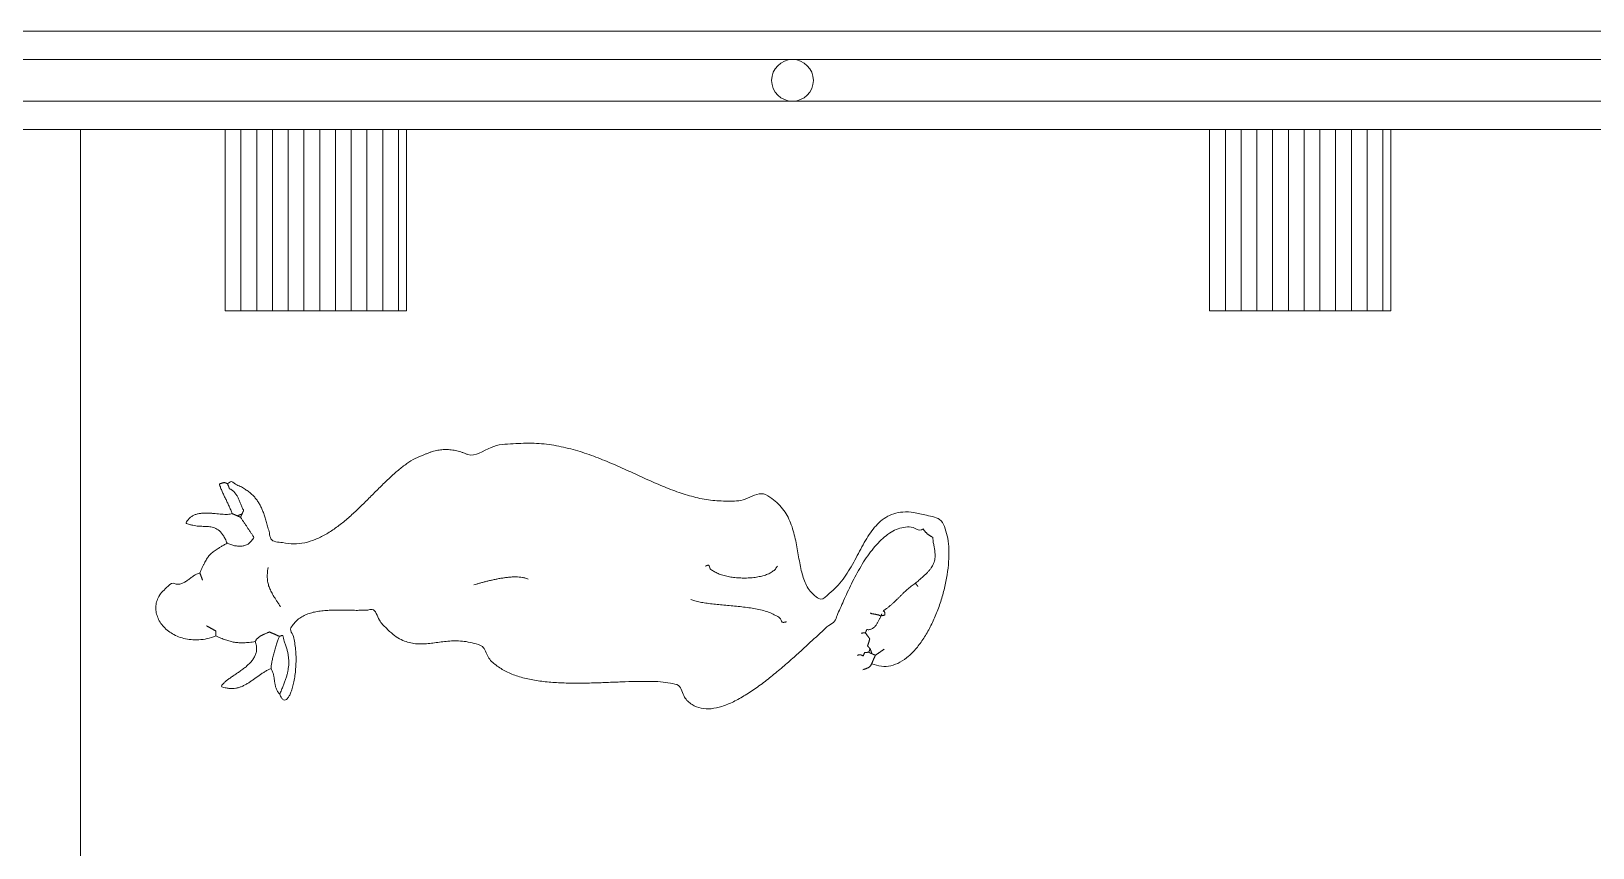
# Model space of a CAD drawing. Header units: metres. Extents: x 5 to 242, y -3 to 162.
# Drawn here: x 154.067 to 158.033, y 115.49 to 117.564 of the extents above; entities that cross this region are included whole.
import ezdxf

# ---------------------------------------------------------------- set-up
doc = ezdxf.new("R2010")
doc.units = ezdxf.units.M
doc.layers.add('1053_ARQ_BASE_MATADOURO_2_dwg', color=7, linetype='Continuous', lineweight=5, true_color=0x767676)
doc.layers.add('1053_ARQ_BASE_MATADOURO_dwg', color=7, linetype='Continuous', lineweight=5, true_color=0x767676)
doc.layers.add('A-PISO', color=7, linetype='Continuous', lineweight=5)

# ---------------------------------------------------------------- blocks, each defined once
blk = doc.blocks.new('1053_ARQ_BASE_MATADOURO_dwg-3625622-TÉRREO 1_20')
at = {"color": 253, "lineweight": 5, "true_color": 0xaaaaaa}
blk.add_line((127.7931, 117.3142), (127.7931, 109.8142), dxfattribs=at)
blk = doc.blocks.new('1053_ARQ_BASE_MATADOURO_2_dwg-3637054-TÉRREO 1_20')
at = {"layer": 'A-PISO', "color": 253, "true_color": 0xaaaaaa}
for p, q in [((127.1431, 84.3062), (134.7681, 84.3062)), ((127.1431, 84.2002), (134.7681, 84.2002)), ((127.7931, 84.1282), (127.7931, 76.6282)), ((128.2008, 84.1282), (128.2008, 83.6682)), ((128.2408, 84.1282), (128.2408, 83.6682)), ((128.2808, 84.1282), (128.2808, 83.6682)), ((128.3208, 84.1282), (128.3208, 83.6682)), ((128.3608, 84.1282), (128.3608, 83.6682)), ((128.4008, 84.1282), (128.4008, 83.6682)), ((128.4408, 84.1282), (128.4408, 83.6682)), ((128.4808, 84.1282), (128.4808, 83.6682)), ((128.5208, 84.1282), (128.5208, 83.6682)), ((128.5608, 84.1282), (128.5608, 83.6682)), ((128.6008, 84.1282), (128.6008, 83.6682)), ((130.7008, 84.1282), (130.7008, 83.6682)), ((130.7408, 84.1282), (130.7408, 83.6682)), ((130.7808, 84.1282), (130.7808, 83.6682)), ((130.8208, 84.1282), (130.8208, 83.6682)), ((130.8608, 84.1282), (130.8608, 83.6682)), ((130.9008, 84.1282), (130.9008, 83.6682)), ((130.9408, 84.1282), (130.9408, 83.6682)), ((130.9808, 84.1282), (130.9808, 83.6682)), ((131.0208, 84.1282), (131.0208, 83.6682)), ((131.0608, 84.1282), (131.0608, 83.6682)), ((131.1008, 84.1282), (131.1008, 83.6682))]:
    blk.add_line(p, q, dxfattribs=at)
at = {"layer": 'A-PISO', "color": 253, "true_color": 0xaaaaaa, "flags": 128}
blk.add_lwpolyline([(127.3491, 84.1282), (134.6431, 84.1282), (134.6431, 76.3782), (134.8931, 76.3782), (134.8931, 84.3782), (127.1431, 84.3782)], dxfattribs=at)
for points in [[(128.6208, 84.1282), (128.6208, 83.6682), (128.1608, 83.6682), (128.1608, 84.1282)], [(131.1208, 84.1282), (131.1208, 83.6682), (130.6608, 83.6682), (130.6608, 84.1282)]]:
    blk.add_lwpolyline(points, close=True, dxfattribs=at)
at = {"layer": 'A-PISO', "color": 253, "true_color": 0xaaaaaa}
blk.add_circle((129.6014, 84.2532), 0.053, dxfattribs=at)
for points, knots in [([(129.8025, 82.7716), (129.8106, 82.7688), (129.8264, 82.7632), (129.8518, 82.7652), (129.8753, 82.7745), (129.8971, 82.7902), (129.9171, 82.8111), (129.9355, 82.8363), (129.9519, 82.865), (129.9662, 82.8963), (129.9782, 82.9294), (129.9878, 82.9633), (129.9945, 82.9971), (129.9984, 83.0299), (129.9991, 83.0608), (129.9966, 83.0893), (129.99, 83.1134), (129.9783, 83.1424), (129.9426, 83.1471), (129.9115, 83.1567), (129.8829, 83.1578), (129.8587, 83.1535), (129.8381, 83.144), (129.8207, 83.1304), (129.8058, 83.1137), (129.7926, 83.0945), (129.7805, 83.0736), (129.7689, 83.0515), (129.757, 83.0291), (129.7443, 83.0069), (129.7302, 82.9859), (129.7139, 82.9655), (129.695, 82.9509), (129.6752, 82.9297), (129.6574, 82.9447), (129.6456, 82.9557), (129.6365, 82.9703), (129.6297, 82.9864), (129.6246, 83.0042), (129.6205, 83.0231), (129.617, 83.043), (129.6136, 83.0634), (129.6098, 83.084), (129.605, 83.1044), (129.5988, 83.1244), (129.5906, 83.1436), (129.5799, 83.1614), (129.5661, 83.178), (129.5486, 83.1914), (129.5209, 83.2114), (129.4827, 83.1844), (129.4374, 83.1843), (129.3932, 83.1857), (129.35, 83.1947), (129.3075, 83.208), (129.2652, 83.2248), (129.2228, 83.2438), (129.1799, 83.2636), (129.136, 83.2832), (129.0909, 83.3011), (129.0442, 83.3163), (128.9954, 83.3272), (128.9444, 83.3331), (128.8906, 83.3301), (128.8341, 83.328), (128.7935, 83.2942), (128.7699, 83.3059), (128.7628, 83.3084), (128.7558, 83.3106), (128.7488, 83.3125), (128.7419, 83.3139), (128.735, 83.3149), (128.7281, 83.3155), (128.7213, 83.3157), (128.7144, 83.3155), (128.7075, 83.3148), (128.7005, 83.3137), (128.6935, 83.3122), (128.6865, 83.3103), (128.6793, 83.3079), (128.6721, 83.3051), (128.6673, 83.3029), (128.6649, 83.3017)], [0, 0, 0, 0, 0.025699, 0.049728, 0.07429, 0.10075, 0.129617, 0.160848, 0.194061, 0.228689, 0.264061, 0.299459, 0.334136, 0.367371, 0.398482, 0.426901, 0.452272, 0.474673, 0.514601, 0.547499, 0.57497, 0.598786, 0.62075, 0.642358, 0.664566, 0.687782, 0.71202, 0.737049, 0.762543, 0.788164, 0.813673, 0.839001, 0.86438, 0.890422, 0.90764, 0.924078, 0.940734, 0.958191, 0.97666, 0.996106, 1.016342, 1.037112, 1.05814, 1.079183, 1.100079, 1.120793, 1.141489, 1.162566, 1.184704, 1.208798, 1.256755, 1.301685, 1.345355, 1.389026, 1.433445, 1.478912, 1.525429, 1.572822, 1.62087, 1.669398, 1.71839, 1.768076, 1.819015, 1.87216, 1.928838, 1.990677, 1.998433, 2.005974, 2.013321, 2.020506, 2.027557, 2.034511, 2.041399, 2.048262, 2.055135, 2.062058, 2.069072, 2.076212, 2.083517, 2.091025, 2.098768, 2.106779, 2.106779, 2.106779, 2.106779]), ([(128.1665, 83.2289), (128.1666, 83.229), (128.167, 83.2292), (128.1674, 83.2294), (128.1679, 83.2297), (128.1683, 83.23), (128.1688, 83.2303), (128.1693, 83.2305), (128.1697, 83.2308), (128.1702, 83.2311), (128.1706, 83.2314), (128.1711, 83.2317), (128.1715, 83.2319), (128.1719, 83.2322), (128.1724, 83.2325), (128.1728, 83.2328), (128.1732, 83.2331), (128.1774, 83.2363), (128.187, 83.226), (128.1987, 83.2226), (128.2094, 83.216), (128.2187, 83.2099), (128.2269, 83.2032), (128.234, 83.1962), (128.2402, 83.1887), (128.2457, 83.1807), (128.2505, 83.172), (128.2548, 83.1627), (128.2586, 83.1526), (128.2623, 83.1417), (128.2658, 83.1299), (128.2692, 83.117), (128.2735, 83.1038), (128.2753, 83.0811), (128.3073, 83.0797), (128.3342, 83.0746), (128.363, 83.0782), (128.3898, 83.0865), (128.4158, 83.0993), (128.4408, 83.1156), (128.4651, 83.1346), (128.4887, 83.1555), (128.5117, 83.1777), (128.5343, 83.2003), (128.5565, 83.2226), (128.5783, 83.2437), (128.5998, 83.2631), (128.6213, 83.2797), (128.6425, 83.2934), (128.6577, 83.299), (128.6649, 83.3017)], [0, 0, 0, 0, 0.0005419, 0.0010784, 0.0016149, 0.0021506, 0.0026855, 0.0032182, 0.0037493, 0.0042783, 0.0048098, 0.0053343, 0.0058567, 0.0063755, 0.0068923, 0.0074041, 0.0079133, 0.0084178, 0.0230655, 0.0363495, 0.048468, 0.0596256, 0.0700483, 0.0799668, 0.089622, 0.0992476, 0.1090601, 0.119255, 0.1300013, 0.1414479, 0.1537237, 0.1669436, 0.1812182, 0.196651, 0.2278357, 0.2565641, 0.284317, 0.3122136, 0.3409369, 0.3707541, 0.4016318, 0.4333204, 0.4654458, 0.4975436, 0.5291184, 0.5596715, 0.588736, 0.615937, 0.6410652, 0.6642098, 0.6642098, 0.6642098, 0.6642098]), ([(128.1784, 83.1529), (128.1778, 83.1545), (128.1766, 83.1577), (128.1747, 83.1625), (128.1727, 83.1672), (128.1706, 83.172), (128.1684, 83.1766), (128.1661, 83.1813), (128.1639, 83.1859), (128.1616, 83.1906), (128.1593, 83.1952), (128.1571, 83.1998), (128.155, 83.2044), (128.1529, 83.2091), (128.151, 83.2137), (128.1489, 83.2185), (128.1481, 83.2227), (128.1444, 83.2279), (128.1482, 83.2285), (128.1499, 83.2293), (128.1516, 83.2299), (128.1531, 83.2305), (128.1545, 83.2309), (128.1557, 83.2312), (128.1567, 83.2314), (128.1577, 83.2315), (128.1587, 83.2315), (128.1596, 83.2314), (128.1606, 83.2312), (128.1616, 83.2309), (128.1626, 83.2305), (128.1638, 83.2301), (128.1651, 83.2295), (128.166, 83.2291), (128.1665, 83.2289)], [0, 0, 0, 0, 0.005136, 0.0102834, 0.0154428, 0.0206125, 0.0257886, 0.0309663, 0.0361392, 0.041304, 0.0464532, 0.0515831, 0.0566861, 0.0617602, 0.0667993, 0.0718035, 0.0767732, 0.0817103, 0.0840379, 0.0860816, 0.0878758, 0.0894444, 0.0908231, 0.0920396, 0.0931296, 0.0941237, 0.0950701, 0.0960007, 0.0969582, 0.097978, 0.0990969, 0.1003419, 0.101745, 0.1033305, 0.1033305, 0.1033305, 0.1033305]), ([(128.2035, 83.1519), (128.2036, 83.1521), (128.2037, 83.1525), (128.2039, 83.153), (128.2042, 83.1535), (128.2044, 83.154), (128.2046, 83.1545), (128.2048, 83.155), (128.2051, 83.1555), (128.2053, 83.1561), (128.2055, 83.1566), (128.2058, 83.1571), (128.206, 83.1576), (128.2062, 83.1581), (128.2064, 83.1586), (128.2067, 83.1591), (128.2069, 83.1597), (128.2078, 83.1613), (128.2049, 83.1642), (128.2039, 83.1682), (128.2022, 83.1723), (128.2006, 83.1765), (128.199, 83.1806), (128.1974, 83.1847), (128.1957, 83.1887), (128.1938, 83.1926), (128.1919, 83.1964), (128.1897, 83.2), (128.1873, 83.2035), (128.1847, 83.2067), (128.1819, 83.2097), (128.1786, 83.2122), (128.1754, 83.215), (128.1715, 83.2153), (128.171, 83.2174), (128.1707, 83.2182), (128.1705, 83.2189), (128.1702, 83.2197), (128.1699, 83.2205), (128.1696, 83.2213), (128.1693, 83.222), (128.169, 83.2228), (128.1687, 83.2236), (128.1684, 83.2243), (128.1681, 83.2251), (128.1678, 83.2258), (128.1675, 83.2266), (128.1672, 83.2274), (128.1668, 83.2281), (128.1666, 83.2286), (128.1665, 83.2289)], [0, 0, 0, 0, 0.00056306, 0.00112613, 0.00168919, 0.00225225, 0.00281531, 0.00337838, 0.00394144, 0.00450056, 0.00506363, 0.00562669, 0.00618975, 0.00675281, 0.00731588, 0.00787894, 0.008442, 0.00900113, 0.01332321, 0.0176986, 0.02210975, 0.0265367, 0.03096363, 0.03537533, 0.03975273, 0.04408537, 0.0483627, 0.05258208, 0.05674979, 0.06088034, 0.0649954, 0.06913603, 0.07334712, 0.0776958, 0.07853314, 0.07936641, 0.08019582, 0.08102121, 0.08184469, 0.08266427, 0.08348289, 0.0842996, 0.0851163, 0.08593492, 0.0867545, 0.08757798, 0.08840337, 0.08923278, 0.09006605, 0.09090339, 0.09090339, 0.09090339, 0.09090339]), ([(128.1654, 83.0776), (128.1639, 83.0813), (128.1612, 83.0881), (128.1562, 83.097), (128.151, 83.1041), (128.1456, 83.1096), (128.1399, 83.1137), (128.1339, 83.1165), (128.1278, 83.1184), (128.1214, 83.1194), (128.1148, 83.12), (128.108, 83.1203), (128.1009, 83.1205), (128.0935, 83.1209), (128.0859, 83.1217), (128.0777, 83.1229), (128.0706, 83.1255), (128.0579, 83.1271), (128.0662, 83.1365), (128.0707, 83.1423), (128.0775, 83.1471), (128.0846, 83.1504), (128.0924, 83.1526), (128.1006, 83.1538), (128.1091, 83.1543), (128.1178, 83.1542), (128.1266, 83.1536), (128.1352, 83.1528), (128.1437, 83.152), (128.1518, 83.1513), (128.1595, 83.1508), (128.1665, 83.1507), (128.1728, 83.1512), (128.1766, 83.1523), (128.1784, 83.1529)], [0, 0, 0, 0, 0.0118376, 0.0219257, 0.0305861, 0.0381701, 0.0450255, 0.0514897, 0.0578321, 0.0642461, 0.0708371, 0.0776688, 0.084757, 0.0921224, 0.0997885, 0.1078129, 0.116293, 0.1253713, 0.1342242, 0.1423501, 0.1501659, 0.1579821, 0.1659954, 0.1742806, 0.1828287, 0.1915662, 0.2003895, 0.2091536, 0.2177128, 0.2259123, 0.2336036, 0.2406499, 0.2469581, 0.2525077, 0.2525077, 0.2525077, 0.2525077]), ([(128.1654, 83.0776), (128.167, 83.077), (128.1701, 83.0757), (128.1749, 83.0739), (128.1797, 83.0725), (128.1846, 83.0713), (128.1894, 83.0705), (128.1943, 83.07), (128.199, 83.0699), (128.2037, 83.0702), (128.2082, 83.0711), (128.2126, 83.0724), (128.2168, 83.0743), (128.2207, 83.0768), (128.2244, 83.0799), (128.2279, 83.0837), (128.2303, 83.0881), (128.2346, 83.0927), (128.2309, 83.0963), (128.2291, 83.0995), (128.227, 83.1027), (128.2249, 83.1058), (128.2228, 83.109), (128.2207, 83.1121), (128.2186, 83.1153), (128.2165, 83.1184), (128.2144, 83.1215), (128.2123, 83.1247), (128.2102, 83.1278), (128.2081, 83.1309), (128.206, 83.134), (128.2039, 83.1372), (128.2018, 83.1403), (128.2004, 83.1424), (128.1997, 83.1434)], [0, 0, 0, 0, 0.0050781, 0.0101611, 0.0152203, 0.020229, 0.0251688, 0.0300182, 0.0347755, 0.0394408, 0.0440355, 0.0485843, 0.0531352, 0.0577492, 0.0625111, 0.0675039, 0.0728274, 0.0785776, 0.0823714, 0.0861636, 0.0899496, 0.093734, 0.0975136, 0.1012917, 0.1050683, 0.1088421, 0.1126112, 0.1163815, 0.1201471, 0.1239139, 0.1276774, 0.1314421, 0.1352068, 0.1389715, 0.1389715, 0.1389715, 0.1389715]), ([(128.1784, 83.1529), (128.1786, 83.1528), (128.1792, 83.1525), (128.18, 83.1522), (128.1808, 83.1518), (128.1816, 83.1515), (128.1824, 83.1511), (128.1832, 83.1507), (128.184, 83.1504), (128.1848, 83.15), (128.1856, 83.1497), (128.1864, 83.1493), (128.1872, 83.149), (128.188, 83.1486), (128.1888, 83.1483), (128.1896, 83.1479), (128.1904, 83.1475), (128.1909, 83.1473), (128.1912, 83.1472)], [0, 0, 0, 0, 0.00087806, 0.00175219, 0.00262631, 0.00350044, 0.0043785, 0.00525263, 0.00612675, 0.00700087, 0.00787894, 0.00875306, 0.00962719, 0.01050131, 0.01137938, 0.0122535, 0.01312762, 0.01400175, 0.01400175, 0.01400175, 0.01400175]), ([(128.1912, 83.1472), (128.1914, 83.1473), (128.192, 83.1475), (128.1928, 83.1478), (128.1936, 83.1481), (128.1944, 83.1484), (128.1952, 83.1487), (128.196, 83.149), (128.1967, 83.1493), (128.1975, 83.1496), (128.1982, 83.1499), (128.199, 83.1502), (128.1998, 83.1505), (128.2005, 83.1508), (128.2013, 83.1511), (128.202, 83.1514), (128.2027, 83.1517), (128.2032, 83.1518), (128.2035, 83.1519)], [0, 0, 0, 0, 0.00087982, 0.0017485, 0.00260975, 0.00345802, 0.00430257, 0.00513413, 0.00596197, 0.00677868, 0.00759539, 0.00840467, 0.0092121, 0.01001396, 0.01081582, 0.01161211, 0.0124084, 0.01320098, 0.01320098, 0.01320098, 0.01320098]), ([(128.1912, 83.1472), (128.1914, 83.1471), (128.1917, 83.1469), (128.1923, 83.1467), (128.1928, 83.1464), (128.1934, 83.1462), (128.1939, 83.146), (128.1945, 83.1457), (128.195, 83.1455), (128.1955, 83.1452), (128.1961, 83.145), (128.1966, 83.1448), (128.1971, 83.1446), (128.1976, 83.1443), (128.1982, 83.1441), (128.1987, 83.1439), (128.1992, 83.1436), (128.1995, 83.1435), (128.1997, 83.1434)], [0, 0, 0, 0, 0.000622124, 0.001236375, 0.001845375, 0.002445187, 0.003042375, 0.003630375, 0.00421575, 0.00479325, 0.005370749, 0.005943, 0.006513937, 0.007080937, 0.007647937, 0.008211, 0.008774062, 0.0093345, 0.0093345, 0.0093345, 0.0093345]), ([(128.1997, 83.1434), (128.1998, 83.1436), (128.1999, 83.144), (128.2002, 83.1445), (128.2004, 83.1451), (128.2007, 83.1456), (128.2009, 83.1462), (128.2012, 83.1467), (128.2014, 83.1473), (128.2016, 83.1478), (128.2019, 83.1483), (128.2021, 83.1488), (128.2023, 83.1494), (128.2026, 83.1499), (128.2028, 83.1504), (128.203, 83.1509), (128.2033, 83.1514), (128.2034, 83.1518), (128.2035, 83.1519)], [0, 0, 0, 0, 0.000622125, 0.001236375, 0.001845375, 0.002445188, 0.003042376, 0.003630376, 0.004215749, 0.004793249, 0.005370749, 0.005943, 0.006513937, 0.007080937, 0.007647937, 0.008211, 0.008774063, 0.009334499, 0.009334499, 0.009334499, 0.009334499]), ([(128.2991, 82.6941), (128.3005, 82.6909), (128.3027, 82.6856), (128.3078, 82.6795), (128.3143, 82.6789), (128.3195, 82.6833), (128.3239, 82.6902), (128.3282, 82.7), (128.332, 82.7121), (128.3353, 82.7262), (128.338, 82.7419), (128.3398, 82.7587), (128.3407, 82.7763), (128.3406, 82.794), (128.3394, 82.8116), (128.3364, 82.8286), (128.334, 82.8445), (128.3231, 82.8588), (128.3338, 82.8713), (128.3418, 82.8815), (128.3526, 82.8896), (128.3644, 82.8958), (128.3775, 82.9005), (128.3914, 82.9038), (128.406, 82.906), (128.4211, 82.9072), (128.4365, 82.9078), (128.4519, 82.9079), (128.4671, 82.9076), (128.482, 82.9073), (128.4963, 82.907), (128.5098, 82.9073), (128.522, 82.9071), (128.5421, 82.913), (128.5494, 82.8805), (128.5689, 82.863), (128.5859, 82.8461), (128.6028, 82.8348), (128.6194, 82.8272), (128.6358, 82.823), (128.652, 82.8214), (128.6681, 82.8219), (128.6844, 82.8235), (128.7009, 82.8258), (128.7178, 82.828), (128.7354, 82.8296), (128.7538, 82.8297), (128.7732, 82.828), (128.7928, 82.8227), (128.8193, 82.8177), (128.8254, 82.7867), (128.8487, 82.767), (128.8743, 82.7503), (128.9046, 82.7386), (128.9381, 82.7304), (128.9742, 82.7253), (129.0121, 82.7227), (129.0511, 82.7219), (129.0905, 82.7225), (129.1294, 82.7238), (129.1671, 82.7254), (129.2028, 82.7266), (129.2356, 82.7269), (129.2653, 82.726), (129.2895, 82.7222), (129.3186, 82.718), (129.323, 82.6859), (129.3452, 82.6673), (129.3691, 82.6568), (129.3957, 82.6563), (129.4235, 82.6627), (129.4526, 82.6749), (129.4826, 82.6918), (129.513, 82.7123), (129.5433, 82.7354), (129.5731, 82.7599), (129.6016, 82.7849), (129.6284, 82.8092), (129.6526, 82.8319), (129.6746, 82.8512), (129.6913, 82.8681), (129.71, 82.8773), (129.7147, 82.8956), (129.7229, 82.9124), (129.7312, 82.9321), (129.7408, 82.953), (129.7513, 82.9749), (129.7628, 82.9972), (129.7753, 83.0192), (129.7886, 83.0404), (129.8029, 83.0602), (129.8181, 83.0781), (129.8342, 83.0936), (129.8512, 83.1059), (129.8692, 83.1149), (129.8884, 83.1185), (129.9086, 83.1205), (129.9216, 83.1087), (129.9284, 83.1114), (129.9288, 83.1116), (129.9292, 83.1118), (129.9296, 83.1119), (129.93, 83.1121), (129.9303, 83.1123), (129.9307, 83.1124), (129.9311, 83.1126), (129.9314, 83.1128), (129.9318, 83.1129), (129.9321, 83.1131), (129.9325, 83.1132), (129.9328, 83.1134), (129.9332, 83.1135), (129.9335, 83.1136), (129.9343, 83.114), (129.9343, 83.112), (129.9353, 83.111), (129.9363, 83.1094), (129.9374, 83.108), (129.9386, 83.1065), (129.94, 83.1051), (129.9414, 83.1037), (129.943, 83.1023), (129.9445, 83.101), (129.9461, 83.0997), (129.9478, 83.0985), (129.9494, 83.0974), (129.951, 83.0963), (129.9526, 83.0954), (129.9541, 83.0946), (129.9591, 83.0927), (129.9574, 83.0818), (129.9609, 83.0723), (129.9622, 83.0626), (129.9633, 83.0541), (129.9636, 83.0463), (129.9632, 83.0391), (129.962, 83.0325), (129.9601, 83.0263), (129.9573, 83.0203), (129.9537, 83.0146), (129.9492, 83.0088), (129.9438, 83.0029), (129.9376, 82.9968), (129.9304, 82.9903), (129.9223, 82.9832), (129.9165, 82.9784), (129.9135, 82.9758)], [0, 0, 0, 0, 0.010571, 0.017391, 0.022385, 0.028342, 0.036587, 0.047233, 0.060042, 0.074659, 0.090698, 0.107753, 0.125424, 0.143316, 0.161054, 0.178295, 0.194748, 0.21021, 0.224137, 0.237373, 0.250457, 0.263771, 0.277541, 0.291838, 0.306638, 0.321832, 0.337274, 0.352767, 0.368104, 0.383062, 0.397417, 0.410943, 0.423437, 0.434721, 0.46711, 0.494451, 0.517657, 0.537695, 0.55555, 0.572131, 0.588182, 0.6042, 0.620474, 0.637125, 0.654211, 0.671801, 0.690047, 0.709226, 0.729793, 0.752353, 0.782482, 0.8118, 0.842065, 0.874258, 0.908691, 0.945222, 0.983418, 1.02268, 1.062299, 1.101512, 1.139512, 1.175493, 1.208652, 1.238246, 1.263653, 1.284556, 1.317568, 1.344515, 1.369067, 1.39451, 1.422718, 1.454239, 1.488817, 1.525777, 1.564219, 1.60313, 1.641415, 1.677951, 1.711577, 1.741137, 1.765473, 1.783491, 1.799781, 1.81892, 1.840364, 1.863581, 1.88804, 1.913229, 1.938654, 1.96385, 1.988389, 2.01192, 2.034187, 2.055107, 2.074846, 2.093951, 2.113399, 2.134528, 2.134965, 2.135398, 2.135826, 2.13625, 2.136667, 2.13708, 2.137486, 2.137889, 2.138282, 2.138674, 2.139058, 2.139438, 2.139811, 2.140179, 2.140539, 2.140898, 2.142452, 2.144111, 2.145868, 2.147714, 2.149633, 2.151615, 2.153639, 2.155694, 2.157757, 2.159812, 2.16184, 2.163826, 2.165749, 2.167591, 2.169333, 2.170961, 2.182965, 2.193684, 2.203252, 2.211814, 2.219538, 2.226609, 2.233243, 2.239673, 2.246143, 2.252884, 2.260107, 2.267989, 2.276689, 2.286336, 2.297054, 2.308948, 2.308948, 2.308948, 2.308948]), ([(128.0964, 83.0018), (128.0976, 83.0046), (128.0999, 83.0098), (128.1033, 83.0172), (128.1063, 83.0237), (128.1092, 83.0295), (128.112, 83.0346), (128.1148, 83.0392), (128.1177, 83.0433), (128.1208, 83.0471), (128.1243, 83.0506), (128.1282, 83.054), (128.1326, 83.0574), (128.1376, 83.0609), (128.1434, 83.0646), (128.1499, 83.0686), (128.1573, 83.0729), (128.1626, 83.076), (128.1654, 83.0776)], [0, 0, 0, 0, 0.0091193, 0.0171887, 0.0243486, 0.030738, 0.0365084, 0.0418097, 0.0468059, 0.0516646, 0.0565682, 0.061684, 0.0671878, 0.0732363, 0.0799898, 0.087589, 0.0961828, 0.1059067, 0.1059067, 0.1059067, 0.1059067]), ([(128.3012, 82.916), (128.2997, 82.9184), (128.2967, 82.9231), (128.2924, 82.9298), (128.2883, 82.9361), (128.2846, 82.9421), (128.2812, 82.9478), (128.2781, 82.9533), (128.2754, 82.9587), (128.273, 82.9641), (128.271, 82.9696), (128.2695, 82.9752), (128.2684, 82.981), (128.2677, 82.9872), (128.2675, 82.9937), (128.2677, 83.0007), (128.2685, 83.0082), (128.2693, 83.0134), (128.2698, 83.0161)], [0, 0, 0, 0, 0.008568, 0.0165618, 0.0240385, 0.0310602, 0.0376856, 0.0439819, 0.050021, 0.0558813, 0.061653, 0.0674354, 0.0733355, 0.0794663, 0.0859445, 0.0928831, 0.1003934, 0.1085838, 0.1085838, 0.1085838, 0.1085838]), ([(129.3807, 83.0196), (129.3809, 83.0196), (129.3812, 83.0197), (129.3816, 83.0199), (129.382, 83.0201), (129.3824, 83.0202), (129.3828, 83.0204), (129.3832, 83.0205), (129.3836, 83.0207), (129.384, 83.0208), (129.3844, 83.021), (129.3848, 83.0211), (129.3851, 83.0213), (129.3855, 83.0214), (129.3859, 83.0216), (129.3862, 83.0217), (129.3866, 83.0218), (129.3895, 83.023), (129.3903, 83.0124), (129.3986, 83.0084), (129.4075, 83.0022), (129.4187, 82.9979), (129.4311, 82.9942), (129.4447, 82.9916), (129.459, 82.9898), (129.4737, 82.989), (129.4884, 82.9891), (129.5029, 82.9902), (129.5166, 82.9924), (129.5294, 82.9956), (129.5408, 82.9998), (129.5505, 83.0051), (129.5584, 83.0115), (129.5616, 83.017), (129.5631, 83.0197)], [0, 0, 0, 0, 0.0004399, 0.0008798, 0.0013179, 0.0017578, 0.0021921, 0.0026246, 0.0030515, 0.0034766, 0.0038905, 0.0043026, 0.0047072, 0.0051044, 0.0054924, 0.005871, 0.0062385, 0.0066005, 0.0150594, 0.0244923, 0.0351755, 0.04711, 0.0601391, 0.0740412, 0.0885442, 0.1033634, 0.1181979, 0.1327614, 0.1467669, 0.1599605, 0.1721269, 0.1831475, 0.1930508, 0.2021493, 0.2021493, 0.2021493, 0.2021493]), ([(128.0964, 83.0018), (128.095, 83.0015), (128.0921, 83.0008), (128.088, 82.9991), (128.084, 82.997), (128.0801, 82.9944), (128.0761, 82.9917), (128.0722, 82.9888), (128.0682, 82.9858), (128.0643, 82.9829), (128.0603, 82.9802), (128.0562, 82.9778), (128.052, 82.9758), (128.0477, 82.9743), (128.0432, 82.9734), (128.0386, 82.9733), (128.0338, 82.9739), (128.0242, 82.9789), (128.0124, 82.9639), (127.9991, 82.9537), (127.9901, 82.9396), (127.9851, 82.9255), (127.9838, 82.9111), (127.986, 82.8969), (127.9913, 82.8833), (127.9994, 82.8706), (128.0102, 82.8591), (128.0232, 82.8492), (128.0384, 82.8411), (128.0555, 82.8353), (128.0742, 82.8321), (128.0943, 82.8319), (128.1155, 82.8348), (128.1295, 82.8395), (128.1367, 82.842)], [0, 0, 0, 0, 0.0043035, 0.008717, 0.0132734, 0.0179821, 0.0228081, 0.0277167, 0.0326558, 0.0375775, 0.0424287, 0.0471823, 0.0518194, 0.0563579, 0.0608465, 0.0653953, 0.0701541, 0.0753188, 0.0957175, 0.1135074, 0.1293936, 0.1440861, 0.1582275, 0.1723348, 0.1867646, 0.2017346, 0.21736, 0.2336971, 0.2507931, 0.2687054, 0.287546, 0.3074743, 0.3287353, 0.3516369, 0.3516369, 0.3516369, 0.3516369]), ([(128.1032, 82.9834), (128.1031, 82.9838), (128.1028, 82.9846), (128.1024, 82.9857), (128.102, 82.9868), (128.1016, 82.988), (128.1012, 82.9891), (128.1008, 82.9903), (128.1003, 82.9914), (128.0999, 82.9926), (128.0995, 82.9937), (128.099, 82.9949), (128.0986, 82.996), (128.0982, 82.9972), (128.0977, 82.9983), (128.0973, 82.9995), (128.0968, 83.0006), (128.0965, 83.0014), (128.0964, 83.0018)], [0, 0, 0, 0, 0.00119805, 0.0023986, 0.00360366, 0.00481506, 0.00603112, 0.00724981, 0.00847033, 0.00969637, 0.01092521, 0.01215493, 0.0133865, 0.01462084, 0.01585798, 0.01709418, 0.01833038, 0.01956844, 0.01956844, 0.01956844, 0.01956844]), ([(128.7921, 82.9718), (128.7943, 82.9724), (128.799, 82.9738), (128.8065, 82.9759), (128.8145, 82.9781), (128.8231, 82.9803), (128.8321, 82.9826), (128.8414, 82.9847), (128.851, 82.9867), (128.8606, 82.9885), (128.8703, 82.99), (128.8799, 82.9912), (128.8893, 82.9919), (128.8985, 82.9921), (128.9072, 82.9918), (128.9155, 82.9908), (128.9232, 82.9891), (128.9279, 82.9873), (128.9302, 82.9864)], [0, 0, 0, 0, 0.006991, 0.0147354, 0.0231225, 0.0320282, 0.0413461, 0.0509557, 0.0607474, 0.0706087, 0.0804411, 0.0901357, 0.0996013, 0.1087491, 0.1175116, 0.1258292, 0.1336777, 0.1410678, 0.1410678, 0.1410678, 0.1410678]), ([(129.8317, 82.9056), (129.8336, 82.907), (129.8376, 82.9096), (129.8432, 82.9138), (129.8486, 82.9181), (129.8538, 82.9226), (129.8589, 82.9272), (129.8638, 82.9319), (129.8686, 82.9366), (129.8734, 82.9413), (129.8781, 82.946), (129.8829, 82.9507), (129.8877, 82.9553), (129.8925, 82.9597), (129.8975, 82.9641), (129.9027, 82.9682), (129.908, 82.9722), (129.9116, 82.9746), (129.9135, 82.9758)], [0, 0, 0, 0, 0.0071171, 0.014136, 0.021075, 0.0279528, 0.0347765, 0.0415599, 0.048304, 0.0550163, 0.0616938, 0.0683466, 0.074972, 0.0815793, 0.0881712, 0.0947661, 0.1013758, 0.1080243, 0.1080243, 0.1080243, 0.1080243]), ([(129.9198, 82.9679), (129.9197, 82.9681), (129.9194, 82.9684), (129.9191, 82.9689), (129.9187, 82.9695), (129.9183, 82.97), (129.9179, 82.9705), (129.9175, 82.971), (129.9171, 82.9715), (129.9167, 82.972), (129.9163, 82.9725), (129.9159, 82.973), (129.9155, 82.9735), (129.9151, 82.974), (129.9147, 82.9744), (129.9143, 82.9749), (129.9139, 82.9754), (129.9136, 82.9757), (129.9135, 82.9758)], [0, 0, 0, 0, 0.00064327, 0.00128655, 0.00192918, 0.00257246, 0.00321383, 0.00385458, 0.00449346, 0.00512825, 0.00576284, 0.00639683, 0.00702842, 0.00765765, 0.00828398, 0.00890746, 0.0095276, 0.01014252, 0.01014252, 0.01014252, 0.01014252]), ([(129.3432, 82.9349), (129.3467, 82.9335), (129.3543, 82.9306), (129.3671, 82.9278), (129.3815, 82.9254), (129.3974, 82.9234), (129.4142, 82.9217), (129.4319, 82.9201), (129.4499, 82.9185), (129.4681, 82.9166), (129.486, 82.9145), (129.5034, 82.9119), (129.5199, 82.9086), (129.5352, 82.9045), (129.5491, 82.8997), (129.5608, 82.8927), (129.5718, 82.8877), (129.5743, 82.8755), (129.5785, 82.8764), (129.579, 82.8765), (129.5795, 82.8766), (129.5801, 82.8767), (129.5806, 82.8768), (129.5811, 82.8769), (129.5816, 82.877), (129.5821, 82.8771), (129.5827, 82.8772), (129.5832, 82.8773), (129.5837, 82.8774), (129.5842, 82.8775), (129.5847, 82.8776), (129.5852, 82.8776), (129.5857, 82.8777), (129.5861, 82.8777), (129.5862, 82.8777)], [0, 0, 0, 0, 0.0113432, 0.0244627, 0.0391702, 0.0552099, 0.0722892, 0.0901066, 0.1083461, 0.1266969, 0.1448451, 0.1625035, 0.1793911, 0.1952726, 0.2099632, 0.2233896, 0.2356395, 0.2470831, 0.2476195, 0.248156, 0.2486917, 0.2492281, 0.2497623, 0.2502957, 0.2508269, 0.2513606, 0.2518866, 0.2524119, 0.2529343, 0.2534538, 0.2539698, 0.2544824, 0.2549909, 0.2555007, 0.2555007, 0.2555007, 0.2555007]), ([(129.7865, 82.8498), (129.7866, 82.85), (129.7867, 82.8504), (129.787, 82.8509), (129.7872, 82.8515), (129.7875, 82.8521), (129.7877, 82.8526), (129.7879, 82.8531), (129.7882, 82.8537), (129.7884, 82.8542), (129.7887, 82.8547), (129.7889, 82.8552), (129.7891, 82.8558), (129.7893, 82.8563), (129.7896, 82.8568), (129.7898, 82.8573), (129.79, 82.8578), (129.7906, 82.8594), (129.7939, 82.8574), (129.797, 82.8582), (129.8001, 82.8588), (129.803, 82.86), (129.8058, 82.8617), (129.8083, 82.8636), (129.8106, 82.8659), (129.8128, 82.8685), (129.8149, 82.8712), (129.8168, 82.8742), (129.8185, 82.8773), (129.8202, 82.8804), (129.8218, 82.8836), (129.8233, 82.8867), (129.8246, 82.8898), (129.8255, 82.8918), (129.826, 82.8928)], [0, 0, 0, 0, 0.0006195, 0.00123375, 0.00184012, 0.00244256, 0.00303581, 0.00362512, 0.0042105, 0.00479194, 0.0053655, 0.00593906, 0.00650738, 0.007077, 0.00764138, 0.00820706, 0.00877012, 0.0093345, 0.01284917, 0.01613899, 0.01929714, 0.02240964, 0.02553667, 0.02872698, 0.03199974, 0.03536451, 0.03880992, 0.04232234, 0.04587615, 0.04944634, 0.05299456, 0.05648787, 0.05988732, 0.06315676, 0.06315676, 0.06315676, 0.06315676]), ([(129.7986, 82.9002), (129.7992, 82.9), (129.8002, 82.8996), (129.8017, 82.8991), (129.8032, 82.8986), (129.8047, 82.8983), (129.8062, 82.898), (129.8077, 82.8977), (129.8092, 82.8975), (129.8107, 82.8972), (129.8123, 82.897), (129.814, 82.8967), (129.8157, 82.8963), (129.8176, 82.8959), (129.8195, 82.8953), (129.8215, 82.8946), (129.8237, 82.8938), (129.8252, 82.8932), (129.826, 82.8928)], [0, 0, 0, 0, 0.00169772, 0.00331404, 0.00486952, 0.00639013, 0.00789061, 0.00939662, 0.0109203, 0.01248356, 0.0140953, 0.01577935, 0.01755012, 0.01942984, 0.02143357, 0.02358884, 0.02591343, 0.02843524, 0.02843524, 0.02843524, 0.02843524]), ([(129.826, 82.8928), (129.8262, 82.8929), (129.8266, 82.893), (129.8272, 82.8931), (129.8278, 82.8933), (129.8284, 82.8934), (129.829, 82.8935), (129.8296, 82.8937), (129.8302, 82.8938), (129.8309, 82.894), (129.8315, 82.8941), (129.8321, 82.8942), (129.8327, 82.8944), (129.8333, 82.8945), (129.8339, 82.8947), (129.8345, 82.8948), (129.8351, 82.895), (129.8362, 82.895), (129.8356, 82.8967), (129.8358, 82.8979), (129.8358, 82.8991), (129.8358, 82.9001), (129.8357, 82.9009), (129.8357, 82.9017), (129.8355, 82.9023), (129.8354, 82.9029), (129.8352, 82.9034), (129.8349, 82.9038), (129.8345, 82.9041), (129.8341, 82.9044), (129.8336, 82.9047), (129.833, 82.905), (129.8324, 82.9053), (129.8319, 82.9055), (129.8317, 82.9056)], [0, 0, 0, 0, 0.00062449, 0.00124898, 0.00187346, 0.00250032, 0.00312481, 0.00374929, 0.00437378, 0.00500064, 0.00562512, 0.00624961, 0.0068741, 0.00750096, 0.00812544, 0.00874993, 0.00937442, 0.01000127, 0.0115267, 0.01286528, 0.01403136, 0.01504146, 0.01591019, 0.01665694, 0.01729952, 0.01786157, 0.01836909, 0.01884967, 0.01933421, 0.01984992, 0.0204202, 0.02105921, 0.02178514, 0.02260545, 0.02260545, 0.02260545, 0.02260545]), ([(129.8279, 82.8971), (129.8278, 82.897), (129.8278, 82.8969), (129.8277, 82.8966), (129.8276, 82.8964), (129.8274, 82.8961), (129.8273, 82.8959), (129.8272, 82.8956), (129.8271, 82.8954), (129.827, 82.8951), (129.8269, 82.8948), (129.8267, 82.8945), (129.8266, 82.8943), (129.8265, 82.894), (129.8264, 82.8937), (129.8262, 82.8934), (129.8261, 82.8931), (129.826, 82.8929), (129.826, 82.8928)], [0, 0, 0, 0, 0.000255938, 0.000515812, 0.000783562, 0.001057874, 0.00133875, 0.001624874, 0.00191625, 0.002208937, 0.002509501, 0.002811374, 0.003117187, 0.003424312, 0.003735375, 0.004045125, 0.004356188, 0.00466725, 0.00466725, 0.00466725, 0.00466725]), ([(129.826, 82.8928), (129.826, 82.8929), (129.8261, 82.8931), (129.8262, 82.8934), (129.8264, 82.8937), (129.8265, 82.894), (129.8266, 82.8943), (129.8267, 82.8945), (129.8269, 82.8948), (129.827, 82.8951), (129.8271, 82.8954), (129.8272, 82.8956), (129.8273, 82.8959), (129.8274, 82.8961), (129.8276, 82.8964), (129.8277, 82.8966), (129.8278, 82.8969), (129.8278, 82.897), (129.8279, 82.8971)], [0, 0, 0, 0, 0.000311062, 0.000622125, 0.000931874, 0.001242938, 0.001550063, 0.001855875, 0.002157749, 0.002458312, 0.002751, 0.003042376, 0.0033285, 0.003609375, 0.003883687, 0.004151438, 0.004411311, 0.00466725, 0.00466725, 0.00466725, 0.00466725]), ([(129.8283, 82.898), (129.8283, 82.898), (129.8283, 82.898), (129.8283, 82.898), (129.8282, 82.8979), (129.8282, 82.8978), (129.8281, 82.8977), (129.828, 82.8975), (129.828, 82.8973), (129.8279, 82.8972), (129.8279, 82.8971)], [0.001000124, 0.001000124, 0.001000124, 0.001000124, 0.001015874, 0.001063123, 0.001141874, 0.001250812, 0.001392561, 0.001563186, 0.001767936, 0.002000249, 0.002000249, 0.002000249, 0.002000249]), ([(129.8279, 82.8971), (129.8279, 82.8972), (129.828, 82.8973), (129.828, 82.8975), (129.8281, 82.8977), (129.8282, 82.8978), (129.8282, 82.8979), (129.8283, 82.898), (129.8283, 82.898), (129.8283, 82.898), (129.8283, 82.898)], [0, 0, 0, 0, 0.000232313, 0.000437063, 0.000607688, 0.000749437, 0.000858375, 0.000937125, 0.000984375, 0.001000124, 0.001000124, 0.001000124, 0.001000124]), ([(128.1367, 82.842), (128.1368, 82.8423), (128.1368, 82.8428), (128.1369, 82.8436), (128.1369, 82.8444), (128.137, 82.8452), (128.137, 82.846), (128.1371, 82.8468), (128.1371, 82.8476), (128.1371, 82.8483), (128.1372, 82.8491), (128.1372, 82.8499), (128.1372, 82.8507), (128.1372, 82.8515), (128.1372, 82.8523), (128.1372, 82.853), (128.1372, 82.8538), (128.1374, 82.855), (128.1356, 82.8553), (128.1343, 82.8563), (128.1328, 82.8571), (128.1313, 82.858), (128.1298, 82.8588), (128.1283, 82.8596), (128.1267, 82.8605), (128.1252, 82.8613), (128.1237, 82.8621), (128.1221, 82.863), (128.1206, 82.8638), (128.1191, 82.8646), (128.1175, 82.8654), (128.116, 82.8663), (128.1144, 82.8671), (128.1134, 82.8676), (128.1129, 82.8679)], [0, 0, 0, 0, 0.00079316, 0.00158557, 0.00238096, 0.00317701, 0.0039732, 0.00476927, 0.00556433, 0.00635692, 0.0071488, 0.0079361, 0.00872199, 0.00950217, 0.01027926, 0.01104966, 0.01181526, 0.01257291, 0.01427221, 0.01598111, 0.01769456, 0.01941496, 0.02113904, 0.02287026, 0.02460387, 0.02634336, 0.02808416, 0.02982977, 0.03157781, 0.03332816, 0.03507983, 0.03683392, 0.03858671, 0.04034324, 0.04034324, 0.04034324, 0.04034324]), ([(128.237, 82.8278), (128.2374, 82.8287), (128.2382, 82.8304), (128.2397, 82.8327), (128.2414, 82.8348), (128.2433, 82.8368), (128.2454, 82.8385), (128.2476, 82.8401), (128.2499, 82.8416), (128.2523, 82.8429), (128.2547, 82.8442), (128.2573, 82.8454), (128.2599, 82.8465), (128.2625, 82.8477), (128.2652, 82.8488), (128.2678, 82.85), (128.2704, 82.8508), (128.2726, 82.8529), (128.2746, 82.8515), (128.2762, 82.8509), (128.2778, 82.8502), (128.2794, 82.8495), (128.281, 82.8488), (128.2826, 82.8481), (128.2842, 82.8474), (128.2858, 82.8466), (128.2874, 82.8459), (128.289, 82.8452), (128.2906, 82.8445), (128.2922, 82.8438), (128.2938, 82.8431), (128.2954, 82.8424), (128.297, 82.8417), (128.298, 82.8412), (128.2986, 82.841)], [0, 0, 0, 0, 0.00287585, 0.0056514, 0.00836777, 0.01105314, 0.01373904, 0.01643754, 0.01916298, 0.02191665, 0.02470851, 0.02752614, 0.03036956, 0.03322814, 0.03609938, 0.03896841, 0.04183289, 0.04467968, 0.04643187, 0.04818012, 0.0499323, 0.05168055, 0.05343274, 0.05518099, 0.05693318, 0.05868143, 0.06043362, 0.06218187, 0.06393405, 0.0656823, 0.06743449, 0.06918274, 0.07093493, 0.07268318, 0.07268318, 0.07268318, 0.07268318]), ([(129.7761, 82.8493), (129.7763, 82.8494), (129.7767, 82.8494), (129.7774, 82.8494), (129.7781, 82.8494), (129.7788, 82.8495), (129.7795, 82.8495), (129.7801, 82.8496), (129.7808, 82.8496), (129.7814, 82.8496), (129.7821, 82.8497), (129.7827, 82.8497), (129.7834, 82.8497), (129.784, 82.8498), (129.7846, 82.8498), (129.7852, 82.8498), (129.7859, 82.8498), (129.7863, 82.8498), (129.7865, 82.8498)], [0, 0, 0, 0, 0.00069321, 0.00138173, 0.00206264, 0.00274065, 0.00340868, 0.00407262, 0.00473125, 0.00538577, 0.0060297, 0.00667303, 0.0073093, 0.00794441, 0.00857192, 0.00919778, 0.00981792, 0.01043761, 0.01043761, 0.01043761, 0.01043761]), ([(129.7987, 82.809), (129.7985, 82.8092), (129.7983, 82.8096), (129.7979, 82.8101), (129.7975, 82.8106), (129.7971, 82.811), (129.7967, 82.8115), (129.7963, 82.812), (129.7959, 82.8125), (129.7955, 82.813), (129.7951, 82.8134), (129.7947, 82.8139), (129.7942, 82.8144), (129.7938, 82.8148), (129.7934, 82.8153), (129.793, 82.8157), (129.7926, 82.8162), (129.7919, 82.8168), (129.7927, 82.8178), (129.7929, 82.8189), (129.7933, 82.8201), (129.7937, 82.8212), (129.794, 82.8223), (129.7944, 82.8235), (129.7947, 82.8246), (129.7951, 82.8257), (129.7954, 82.8268), (129.7958, 82.828), (129.7961, 82.8291), (129.7964, 82.8302), (129.7967, 82.8313), (129.7971, 82.8324), (129.7973, 82.8335), (129.7979, 82.8347), (129.7969, 82.8356), (129.7963, 82.8366), (129.7956, 82.8376), (129.795, 82.8385), (129.7943, 82.8395), (129.7936, 82.8404), (129.7929, 82.8414), (129.7922, 82.8423), (129.7915, 82.8432), (129.7908, 82.8442), (129.7901, 82.8451), (129.7894, 82.8461), (129.7887, 82.847), (129.7879, 82.8479), (129.7872, 82.8489), (129.7867, 82.8495), (129.7865, 82.8498)], [0, 0, 0, 0, 0.00064138, 0.00127964, 0.00191544, 0.00254823, 0.00317805, 0.00380553, 0.00443071, 0.00505121, 0.00567245, 0.00629314, 0.00691219, 0.00753069, 0.00814757, 0.00876445, 0.00938027, 0.00999356, 0.01118542, 0.0123799, 0.01357191, 0.01476377, 0.01595244, 0.01714096, 0.01832616, 0.01951005, 0.02068706, 0.0218618, 0.02303199, 0.02420011, 0.02536021, 0.02651586, 0.02766622, 0.0288107, 0.02998827, 0.03116196, 0.03233379, 0.03350247, 0.03467096, 0.03583745, 0.03700537, 0.03817359, 0.03934249, 0.04051482, 0.04168918, 0.04286762, 0.04405044, 0.04523851, 0.04643111, 0.04762896, 0.04762896, 0.04762896, 0.04762896]), ([(128.1367, 82.842), (128.139, 82.841), (128.1432, 82.8391), (128.1496, 82.8365), (128.1556, 82.8341), (128.1615, 82.832), (128.1673, 82.8301), (128.1729, 82.8285), (128.1785, 82.8271), (128.1842, 82.8261), (128.1899, 82.8253), (128.1958, 82.8248), (128.2019, 82.8246), (128.2082, 82.8246), (128.2148, 82.825), (128.2218, 82.8256), (128.2293, 82.8266), (128.2343, 82.8274), (128.237, 82.8278)], [0, 0, 0, 0, 0.0072307, 0.0140717, 0.0205824, 0.0268134, 0.0328275, 0.0386801, 0.0444359, 0.0501615, 0.0559287, 0.0618015, 0.0678547, 0.0741541, 0.0807752, 0.0877785, 0.0952361, 0.1032069, 0.1032069, 0.1032069, 0.1032069]), ([(128.237, 82.8278), (128.2381, 82.8243), (128.2403, 82.8175), (128.2408, 82.807), (128.239, 82.7974), (128.2352, 82.7885), (128.2299, 82.7803), (128.2232, 82.7727), (128.2156, 82.7656), (128.2073, 82.7589), (128.1987, 82.7526), (128.1899, 82.7466), (128.1813, 82.7409), (128.1732, 82.7354), (128.1659, 82.7301), (128.1593, 82.7248), (128.155, 82.72), (128.1481, 82.7121), (128.1617, 82.7109), (128.1695, 82.7084), (128.1788, 82.7081), (128.1873, 82.7089), (128.1956, 82.7109), (128.2035, 82.7139), (128.2112, 82.7176), (128.2187, 82.722), (128.2261, 82.7268), (128.2333, 82.7319), (128.2405, 82.7371), (128.2477, 82.7423), (128.2549, 82.7472), (128.2622, 82.7519), (128.2696, 82.756), (128.2747, 82.7582), (128.2773, 82.7592)], [0, 0, 0, 0, 0.011231, 0.0213345, 0.0308988, 0.0403986, 0.0501251, 0.0602117, 0.0706467, 0.0813397, 0.0921256, 0.1028194, 0.1132093, 0.1230803, 0.1322112, 0.1404225, 0.1475837, 0.1537046, 0.1639829, 0.1733994, 0.1822451, 0.1907688, 0.1991799, 0.2076115, 0.2161478, 0.2248129, 0.2336041, 0.2424777, 0.251381, 0.2602504, 0.2690294, 0.2776637, 0.286126, 0.2944156, 0.2944156, 0.2944156, 0.2944156]), ([(128.2773, 82.7592), (128.2773, 82.7604), (128.2773, 82.7629), (128.2777, 82.767), (128.2783, 82.7716), (128.2793, 82.7768), (128.2804, 82.7823), (128.2818, 82.788), (128.2833, 82.794), (128.2849, 82.8001), (128.2866, 82.8062), (128.2884, 82.8121), (128.2902, 82.8179), (128.292, 82.8234), (128.2938, 82.8286), (128.2955, 82.8332), (128.297, 82.8373), (128.2981, 82.8398), (128.2986, 82.841)], [0, 0, 0, 0, 0.0034375, 0.00755779, 0.01228002, 0.01751275, 0.02316588, 0.02913778, 0.03533449, 0.04165586, 0.04800577, 0.05427946, 0.06038067, 0.06620786, 0.07166462, 0.07664712, 0.08105968, 0.08479972, 0.08479972, 0.08479972, 0.08479972]), ([(128.2991, 82.6941), (128.3007, 82.6977), (128.3037, 82.7046), (128.3079, 82.7148), (128.3117, 82.7244), (128.3149, 82.7336), (128.3175, 82.7424), (128.3196, 82.751), (128.3211, 82.7594), (128.322, 82.7678), (128.3222, 82.7762), (128.3218, 82.7848), (128.3208, 82.7935), (128.319, 82.8026), (128.3165, 82.8119), (128.3135, 82.8225), (128.3085, 82.8303), (128.3084, 82.8449), (128.3044, 82.8432), (128.3041, 82.8431), (128.3037, 82.8429), (128.3033, 82.8428), (128.303, 82.8427), (128.3026, 82.8425), (128.3022, 82.8424), (128.3018, 82.8422), (128.3014, 82.8421), (128.301, 82.8419), (128.3006, 82.8418), (128.3002, 82.8416), (128.2998, 82.8414), (128.2994, 82.8413), (128.299, 82.8411), (128.2987, 82.841), (128.2986, 82.841)], [0, 0, 0, 0, 0.0117195, 0.0226729, 0.032948, 0.042629, 0.0518187, 0.0606169, 0.0691427, 0.0775195, 0.0858853, 0.0943764, 0.1031379, 0.1123121, 0.1220337, 0.1324326, 0.1436315, 0.155747, 0.1561034, 0.1564727, 0.1568495, 0.1572393, 0.1576347, 0.1580393, 0.1584495, 0.158869, 0.1592904, 0.1597173, 0.1601479, 0.1605841, 0.1610222, 0.1614621, 0.161902, 0.1623475, 0.1623475, 0.1623475, 0.1623475]), ([(129.7949, 82.8005), (129.795, 82.8007), (129.7951, 82.8011), (129.7954, 82.8016), (129.7956, 82.8022), (129.7959, 82.8027), (129.7961, 82.8033), (129.7963, 82.8038), (129.7966, 82.8044), (129.7968, 82.8049), (129.7971, 82.8054), (129.7973, 82.8059), (129.7975, 82.8065), (129.7977, 82.807), (129.798, 82.8075), (129.7982, 82.808), (129.7984, 82.8085), (129.7986, 82.8089), (129.7987, 82.809)], [0, 0, 0, 0, 0.0006195, 0.00123375, 0.001840126, 0.002442563, 0.003035814, 0.003625126, 0.0042105, 0.004791939, 0.0053655, 0.005939063, 0.006507375, 0.007077002, 0.007641375, 0.008207063, 0.008770126, 0.009334501, 0.009334501, 0.009334501, 0.009334501]), ([(129.8034, 82.7967), (129.8033, 82.797), (129.8031, 82.7975), (129.8029, 82.7983), (129.8026, 82.7991), (129.8023, 82.7999), (129.8021, 82.8006), (129.8018, 82.8014), (129.8015, 82.8022), (129.8012, 82.8029), (129.8009, 82.8037), (129.8006, 82.8045), (129.8003, 82.8052), (129.8, 82.806), (129.7997, 82.8067), (129.7993, 82.8075), (129.799, 82.8083), (129.7988, 82.8088), (129.7987, 82.809)], [0, 0, 0, 0, 0.00083803, 0.0016713, 0.00250058, 0.00332608, 0.00414852, 0.00496722, 0.00578676, 0.00660349, 0.00742021, 0.00823975, 0.00905845, 0.00988089, 0.01070639, 0.01153567, 0.01236894, 0.01320697, 0.01320697, 0.01320697, 0.01320697]), ([(129.8119, 82.7929), (129.8124, 82.7933), (129.8133, 82.7939), (129.8147, 82.7949), (129.8161, 82.7958), (129.8175, 82.7968), (129.8189, 82.7977), (129.8202, 82.7987), (129.8216, 82.7997), (129.823, 82.8006), (129.8244, 82.8016), (129.8258, 82.8025), (129.8271, 82.8035), (129.8285, 82.8044), (129.8299, 82.8054), (129.8313, 82.8064), (129.8327, 82.8073), (129.8336, 82.808), (129.8341, 82.8083)], [0, 0, 0, 0, 0.00168214, 0.00336428, 0.00504643, 0.00673062, 0.00841276, 0.0100949, 0.01177704, 0.0134646, 0.01514674, 0.01682888, 0.01851102, 0.02019522, 0.02187736, 0.0235595, 0.02524164, 0.0269292, 0.0269292, 0.0269292, 0.0269292]), ([(129.7663, 82.7928), (129.7666, 82.7929), (129.7673, 82.7932), (129.7683, 82.7935), (129.7692, 82.7938), (129.7699, 82.7941), (129.7707, 82.7943), (129.7714, 82.7944), (129.7721, 82.7944), (129.7727, 82.7944), (129.7735, 82.7943), (129.7742, 82.7941), (129.7751, 82.7938), (129.776, 82.7935), (129.777, 82.7931), (129.7782, 82.7925), (129.7794, 82.7922), (129.7809, 82.7908), (129.7812, 82.792), (129.7815, 82.7925), (129.7817, 82.793), (129.782, 82.7936), (129.7822, 82.7941), (129.7824, 82.7947), (129.7827, 82.7952), (129.7829, 82.7957), (129.7831, 82.7963), (129.7834, 82.7968), (129.7836, 82.7973), (129.7838, 82.7978), (129.7841, 82.7983), (129.7843, 82.7989), (129.7846, 82.7993), (129.7847, 82.8), (129.7854, 82.7999), (129.786, 82.8), (129.7867, 82.8001), (129.7873, 82.8001), (129.788, 82.8002), (129.7886, 82.8002), (129.7892, 82.8003), (129.7899, 82.8003), (129.7905, 82.8004), (129.7911, 82.8004), (129.7918, 82.8004), (129.7924, 82.8005), (129.793, 82.8005), (129.7936, 82.8005), (129.7943, 82.8005), (129.7947, 82.8005), (129.7949, 82.8005)], [0, 0, 0, 0, 0.00116196, 0.00219033, 0.00310128, 0.00392015, 0.00466254, 0.00535935, 0.00603265, 0.0067134, 0.00742446, 0.00820211, 0.00906542, 0.01004318, 0.01115435, 0.01242373, 0.01386882, 0.01551469, 0.01613419, 0.01674844, 0.01735482, 0.01795725, 0.0185505, 0.01913982, 0.01972519, 0.02030663, 0.02088019, 0.02145375, 0.02202207, 0.02259169, 0.02315607, 0.02372175, 0.02428482, 0.02484919, 0.02548902, 0.02613229, 0.02677493, 0.0274182, 0.02805958, 0.02870033, 0.02933921, 0.02997747, 0.03060857, 0.03124256, 0.03187415, 0.03250338, 0.03312971, 0.03375319, 0.03437333, 0.03499183, 0.03499183, 0.03499183, 0.03499183]), ([(129.7804, 82.7563), (129.781, 82.7565), (129.7823, 82.757), (129.7842, 82.7577), (129.786, 82.7583), (129.7877, 82.7589), (129.7894, 82.7595), (129.7909, 82.7601), (129.7923, 82.7607), (129.7937, 82.7614), (129.795, 82.7622), (129.7963, 82.763), (129.7974, 82.764), (129.7986, 82.7652), (129.7996, 82.7665), (129.8006, 82.768), (129.8016, 82.7697), (129.8022, 82.771), (129.8025, 82.7716)], [0, 0, 0, 0, 0.00214026, 0.00415857, 0.0060632, 0.00786836, 0.00958192, 0.01122185, 0.01279754, 0.01433272, 0.01583711, 0.01734321, 0.01887301, 0.02046357, 0.02214113, 0.02394277, 0.02590018, 0.02804716, 0.02804716, 0.02804716, 0.02804716]), ([(129.7949, 82.8005), (129.7951, 82.8004), (129.7954, 82.8003), (129.796, 82.8), (129.7966, 82.7998), (129.7971, 82.7995), (129.7976, 82.7993), (129.7982, 82.799), (129.7987, 82.7988), (129.7993, 82.7986), (129.7998, 82.7983), (129.8003, 82.7981), (129.8008, 82.7979), (129.8013, 82.7976), (129.8019, 82.7974), (129.8024, 82.7972), (129.8029, 82.797), (129.8032, 82.7968), (129.8034, 82.7967)], [0, 0, 0, 0, 0.0006195, 0.001233749, 0.001840124, 0.002442562, 0.003035812, 0.003625125, 0.0042105, 0.004791937, 0.005365499, 0.005939062, 0.006507375, 0.007077, 0.007641375, 0.008207062, 0.008770125, 0.0093345, 0.0093345, 0.0093345, 0.0093345]), ([(129.8025, 82.7716), (129.8027, 82.7721), (129.8031, 82.773), (129.8037, 82.7743), (129.8043, 82.7757), (129.8049, 82.777), (129.8055, 82.7784), (129.8061, 82.7797), (129.8067, 82.7811), (129.8073, 82.7824), (129.8078, 82.7837), (129.8084, 82.785), (129.809, 82.7864), (129.8096, 82.7877), (129.8102, 82.789), (129.8108, 82.7903), (129.8114, 82.7916), (129.8117, 82.7925), (129.8119, 82.7929)], [0, 0, 0, 0, 0.00149625, 0.00298462, 0.00446644, 0.005943, 0.00741169, 0.00887644, 0.01033594, 0.01179281, 0.01324312, 0.01469081, 0.01613456, 0.01757831, 0.01901681, 0.02045794, 0.02189512, 0.02333625, 0.02333625, 0.02333625, 0.02333625]), ([(129.8034, 82.7967), (129.8036, 82.7966), (129.804, 82.7965), (129.8045, 82.7962), (129.8051, 82.796), (129.8056, 82.7957), (129.8062, 82.7955), (129.8067, 82.7953), (129.8073, 82.795), (129.8078, 82.7948), (129.8083, 82.7945), (129.8088, 82.7943), (129.8094, 82.7941), (129.8099, 82.7939), (129.8104, 82.7936), (129.8109, 82.7934), (129.8114, 82.7932), (129.8118, 82.793), (129.8119, 82.7929)], [0, 0, 0, 0, 0.0006195, 0.00123375, 0.001840125, 0.002442563, 0.003035813, 0.003625125, 0.0042105, 0.004791938, 0.0053655, 0.005939063, 0.006507375, 0.007077, 0.007641375, 0.008207063, 0.008770125, 0.0093345, 0.0093345, 0.0093345, 0.0093345]), ([(128.2773, 82.7592), (128.278, 82.7579), (128.2795, 82.7553), (128.2811, 82.7511), (128.2825, 82.7469), (128.2835, 82.7427), (128.2844, 82.7384), (128.2851, 82.7342), (128.2857, 82.7299), (128.2863, 82.7256), (128.287, 82.7214), (128.2878, 82.7172), (128.2888, 82.7131), (128.29, 82.709), (128.2916, 82.7051), (128.2936, 82.7012), (128.2961, 82.6975), (128.2981, 82.6953), (128.2991, 82.6941)], [0, 0, 0, 0, 0.00454523, 0.0089928, 0.01338563, 0.01775066, 0.02210137, 0.02644313, 0.03077251, 0.03508499, 0.03937227, 0.04363078, 0.04786344, 0.0520829, 0.0563165, 0.06060731, 0.06501681, 0.06962195, 0.06962195, 0.06962195, 0.06962195])]:
    blk.add_open_spline(points, degree=3, knots=knots, dxfattribs=at)

msp = doc.modelspace()

# ---------------------------------------------------------------- block references
at = {"layer": '1053_ARQ_BASE_MATADOURO_2_dwg', "color": 253, "true_color": 0xaaaaaa}
msp.add_blockref('1053_ARQ_BASE_MATADOURO_2_dwg-3637054-TÉRREO 1_20', (26.3988, 33.186), dxfattribs=at)
at = {"layer": '1053_ARQ_BASE_MATADOURO_dwg', "color": 253, "true_color": 0xaaaaaa}
msp.add_blockref('1053_ARQ_BASE_MATADOURO_dwg-3625622-TÉRREO 1_20', (26.3988, 0), dxfattribs=at)

doc.saveas('drawing.dxf')
